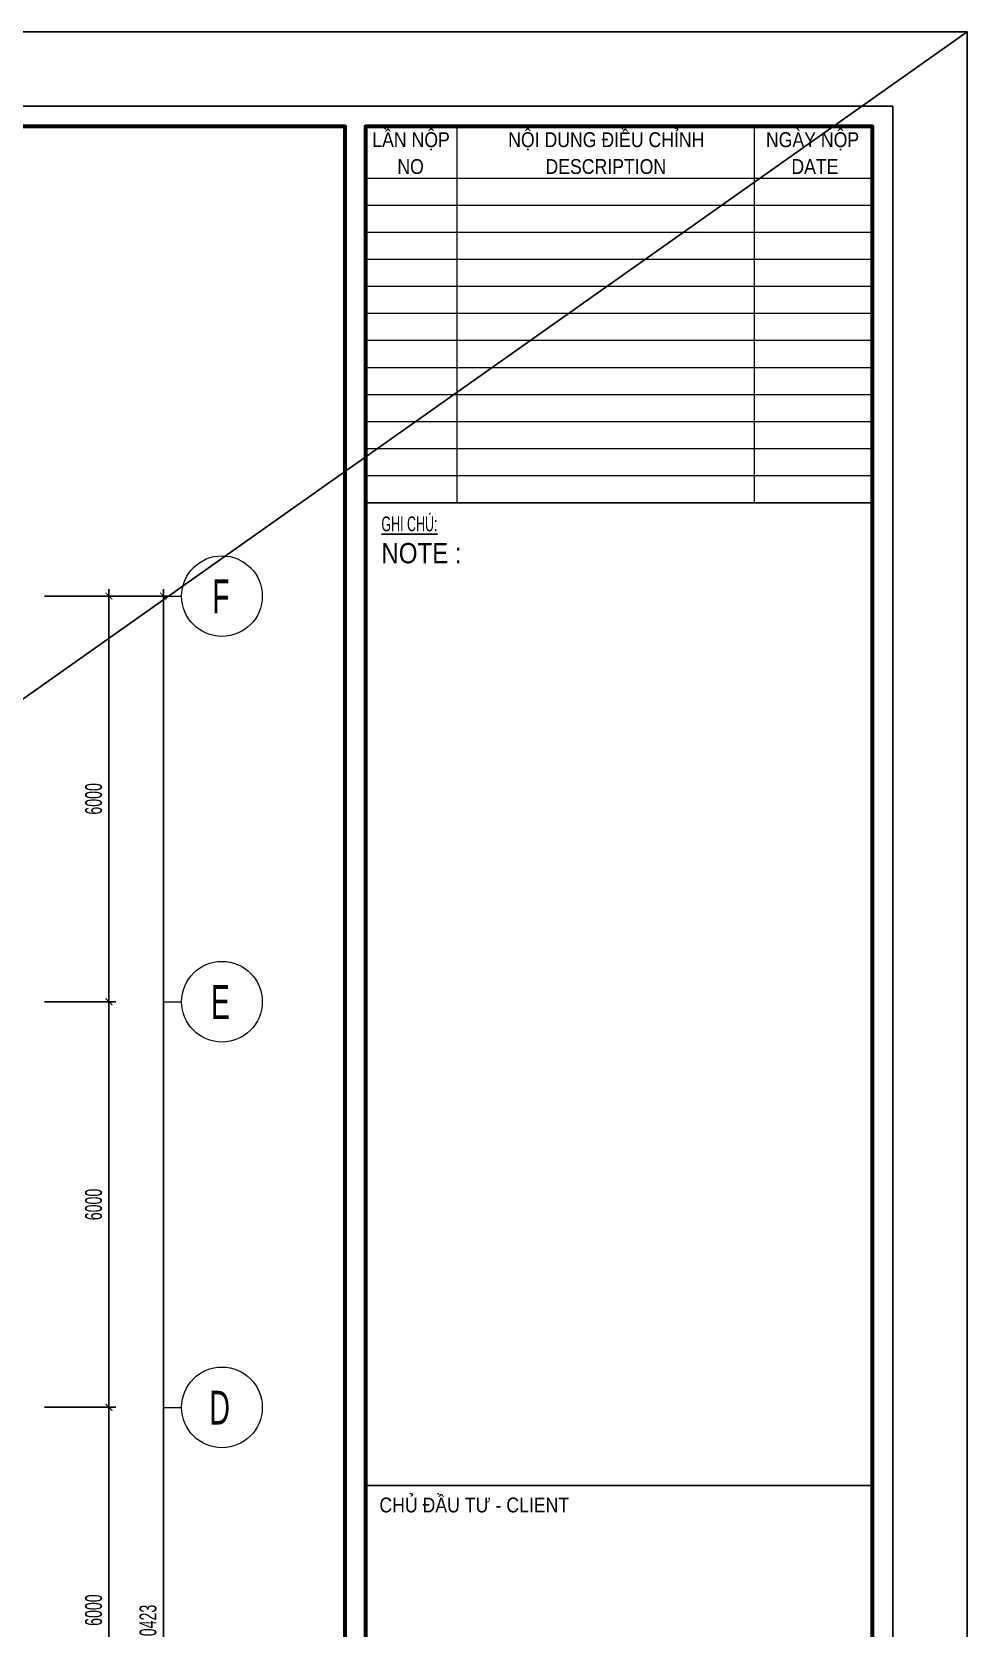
# Model space of a CAD drawing. Header units: millimetres. Extents: x 71 to 1853844, y -54216 to 5184.
# Drawn here: x 1840010 to 1853844, y -18427 to 5184 of the extents above; entities that cross this region are included whole.
import ezdxf

# ---------------------------------------------------------------- set-up
doc = ezdxf.new("R2010")
doc.units = ezdxf.units.MM
doc.header["$LTSCALE"] = 1000
doc.header["$MEASUREMENT"] = 0
doc.header["$PDMODE"] = 3
doc.layers.get('0').update_dxf_attribs({"linetype": 'CONTINUOUS'})
doc.layers.get('Defpoints').update_dxf_attribs({"linetype": 'CONTINUOUS'})
for name, color, linetype in [('CDC -TEXT KHUNG', 7, 'CONTINUOUS'), ('CDC-KHUNGTEN', 7, 'CONTINUOUS'), ('CDC.02.DIM', 1, 'CONTINUOUS'), ('CDC.06.TEXT', 2, 'CONTINUOUS')]:
    doc.layers.add(name, color=color, linetype=linetype)
doc.layers.add('KCS_CHI', color=1, linetype='CONTINUOUS', lineweight=15)
doc.layers.add('KCS_Plotter', color=11, linetype='CONTINUOUS', plot=False)
doc.styles.add('ARIAL', font='arial.ttf', dxfattribs={"width": 0.6})
doc.styles.add('Arial_4', font='arial.ttf', dxfattribs={"width": 0.75, "height": 3})
doc.styles.add('KT CDC', font='arial.ttf', dxfattribs={"width": 0.85, "height": 200})
doc.dimstyles.new('100', dxfattribs={"dimscale": 100, "dimtxt": 2.5, "dimasz": 1, "dimexe": 1, "dimexo": 0, "dimgap": 1, "dimtad": 1, "dimdec": 0, "dimdsep": 46, "dimtxsty": 'ARIAL', "dimblk": 'ARCHTICK', "dimcen": 1, "dimdle": 1, "dimclrd": 1, "dimclre": 1, "dimclrt": 2, "dimadec": 0, "dimazin": 0, "dimtfac": 0.00072, "dimtdec": 0, "dimtix": 1, "dimtmove": 2, "dimatfit": 3, "dimldrblk": 'ARCHTICK', "dimfxl": 1, "dimtolj": 1, "dimarcsym": 0})

# ---------------------------------------------------------------- blocks, each defined once
blk = doc.blocks.new('_ARCHTICK')
at = {"color": 0, "linetype": 'ByBlock', "const_width": 0.15}
blk.add_lwpolyline([(-0.5, -0.5), (0.5, 0.5)], dxfattribs=at)
blk = doc.blocks.new('*D23')
at = {"layer": 'CDC.02.DIM', "color": 1, "lineweight": -2, "transparency": 16777216}
for p, q in [((1841956, -33684), (1841956, -3061)), ((1840196, -3161), (1842056, -3161)), ((1840196, -33584), (1842056, -33584))]:
    blk.add_line(p, q, dxfattribs=at)
at = {"layer": 'Defpoints', "color": 0, "transparency": 16777216}
for p in [(1840196, -3161), (1841956, -3161), (1840196, -33584)]:
    blk.add_point(p, dxfattribs=at)
at = {"layer": 'CDC.02.DIM', "color": 1, "lineweight": -2, "transparency": 16777216, "xscale": 100, "yscale": 100, "zscale": 100}
for p, rotation in [((1841956, -3161), 90), ((1841956, -33584), 270)]:
    blk.add_blockref('_ARCHTICK', p, dxfattribs=dict(at, rotation=rotation))
at = {"layer": 'CDC.02.DIM', "color": 2, "transparency": 16777216, "insert": (1841728, -18373), "char_height": 250, "attachment_point": 5, "rotation": 90, "style": 'ARIAL'}
blk.add_mtext('\\A1;30423', dxfattribs=at)
blk = doc.blocks.new('*D26')
at = {"layer": 'CDC.02.DIM', "color": 1, "lineweight": -2, "transparency": 16777216}
for p, q in [((1841150, -21261), (1841150, -15061)), ((1840196, -15161), (1841250, -15161)), ((1840196, -21161), (1841250, -21161))]:
    blk.add_line(p, q, dxfattribs=at)
at = {"layer": 'Defpoints', "color": 0, "transparency": 16777216}
for p in [(1840196, -15161), (1841150, -15161), (1840196, -21161)]:
    blk.add_point(p, dxfattribs=at)
at = {"layer": 'CDC.02.DIM', "color": 1, "lineweight": -2, "transparency": 16777216, "xscale": 100, "yscale": 100, "zscale": 100}
for p, rotation in [((1841150, -15161), 90), ((1841150, -21161), 270)]:
    blk.add_blockref('_ARCHTICK', p, dxfattribs=dict(at, rotation=rotation))
at = {"layer": 'CDC.02.DIM', "color": 2, "transparency": 16777216, "insert": (1840923, -18161), "char_height": 250, "attachment_point": 5, "rotation": 90, "style": 'ARIAL'}
blk.add_mtext('\\A1;6000', dxfattribs=at)
blk = doc.blocks.new('*D27')
at = {"layer": 'CDC.02.DIM', "color": 1, "lineweight": -2, "transparency": 16777216}
for p, q in [((1840196, -9161), (1841250, -9161)), ((1841150, -15261), (1841150, -9061)), ((1840196, -15161), (1841250, -15161))]:
    blk.add_line(p, q, dxfattribs=at)
at = {"layer": 'Defpoints', "color": 0, "transparency": 16777216}
for p in [(1840196, -9161), (1841150, -9161), (1840196, -15161)]:
    blk.add_point(p, dxfattribs=at)
at = {"layer": 'CDC.02.DIM', "color": 1, "lineweight": -2, "transparency": 16777216, "xscale": 100, "yscale": 100, "zscale": 100}
for p, rotation in [((1841150, -9161), 90), ((1841150, -15161), 270)]:
    blk.add_blockref('_ARCHTICK', p, dxfattribs=dict(at, rotation=rotation))
at = {"layer": 'CDC.02.DIM', "color": 2, "transparency": 16777216, "insert": (1840923, -12161), "char_height": 250, "attachment_point": 5, "rotation": 90, "style": 'ARIAL'}
blk.add_mtext('\\A1;6000', dxfattribs=at)
blk = doc.blocks.new('*D28')
at = {"layer": 'CDC.02.DIM', "color": 1, "lineweight": -2, "transparency": 16777216}
for p, q in [((1841150, -9261), (1841150, -3061)), ((1840196, -3161), (1841250, -3161)), ((1840196, -9161), (1841250, -9161))]:
    blk.add_line(p, q, dxfattribs=at)
at = {"layer": 'Defpoints', "color": 0, "transparency": 16777216}
for p in [(1840196, -3161), (1841150, -3161), (1840196, -9161)]:
    blk.add_point(p, dxfattribs=at)
at = {"layer": 'CDC.02.DIM', "color": 1, "lineweight": -2, "transparency": 16777216, "xscale": 100, "yscale": 100, "zscale": 100}
for p, rotation in [((1841150, -3161), 90), ((1841150, -9161), 270)]:
    blk.add_blockref('_ARCHTICK', p, dxfattribs=dict(at, rotation=rotation))
at = {"layer": 'CDC.02.DIM', "color": 2, "transparency": 16777216, "insert": (1840923, -6161), "char_height": 250, "attachment_point": 5, "rotation": 90, "style": 'ARIAL'}
blk.add_mtext('\\A1;6000', dxfattribs=at)
blk = doc.blocks.new('CDTA1')
at = {"layer": 'CDC-KHUNGTEN', "color": 6, "lineweight": 25}
blk.add_line((0, 90), (-75, 90), dxfattribs=at)
at = {"layer": 'CDC-KHUNGTEN', "color": 6, "style": 'KT CDC', "width": 0.85}
blk.add_text('CHỦ ĐẦU TƯ - CLIENT', height=2.2, dxfattribs=at).set_placement((-72.93, 86))
blk = doc.blocks.new('KHUNG TEN')
at = {"layer": 'CDC-KHUNGTEN', "color": 8, "lineweight": 9}
for p, q in [((76550, 58000), (76550, 52433)), ((80950, 58000), (80950, 52433)), ((82700, 57233), (75200, 57233)), ((82700, 56833), (75200, 56833)), ((82700, 56433), (75200, 56433)), ((82700, 56033), (75200, 56033)), ((82700, 55633), (75200, 55633)), ((82700, 55233), (75200, 55233)), ((82700, 54833), (75200, 54833)), ((82700, 54433), (75200, 54433)), ((82700, 54033), (75200, 54033)), ((82700, 53633), (75200, 53633)), ((82700, 53233), (75200, 53233)), ((82700, 52833), (75200, 52833))]:
    blk.add_line(p, q, dxfattribs=at)
at = {"layer": 'CDC-KHUNGTEN', "color": 6, "lineweight": 25}
blk.add_line((82700, 52433), (75200, 52433), dxfattribs=at)
at = {"layer": 'CDC-KHUNGTEN', "color": 8}
blk.add_lwpolyline([(75096, 1100), (83000, 1100), (83000, 58300), (3000, 58300), (3000, 1100), (75096, 1100)], dxfattribs=at)
at = {"layer": 'CDC-KHUNGTEN', "color": 255, "lineweight": 60}
blk.add_lwpolyline([(74900, 1400), (74900, 58000), (3300, 58000), (3300, 1400), (74900, 1400)], close=True, dxfattribs=at)
blk.add_lwpolyline([(75200, 1400), (82700, 1400), (82700, 58000), (75200, 58000), (75200, 1400)], dxfattribs=at)
at = {"layer": 'Defpoints', "color": 1, "ltscale": 0.2}
blk.add_lwpolyline([(0, 0), (0, 59400), (84100, 59400), (84100, 0), (0, 0)], close=True, dxfattribs=at)
at = {"layer": 'CDC-KHUNGTEN', "xscale": 100, "yscale": 100, "zscale": 100}
blk.add_blockref('CDTA1', (82700, 28900), dxfattribs=at)
at = {"layer": 'CDC -TEXT KHUNG', "color": 7, "style": 'KT CDC', "width": 0.85}
for s, p in [('NO', (75672, 57299)), ('DESCRIPTION', (77863, 57299)), ('DATE', (81501, 57299))]:
    blk.add_text(s, height=220, dxfattribs=at).set_placement(p)
at = {"layer": 'CDC -TEXT KHUNG', "char_height": 220, "attachment_point": 2, "line_spacing_factor": 0.941778, "style": 'KT CDC'}
for s, insert, width in [('LẦN NỘP', (75875, 57916), 1464.22), ('NỘI DUNG ĐIỀU CHỈNH', (78763, 57916), 3699.71), ('NGÀY NỘP', (81814, 57916), 1755.59)]:
    blk.add_mtext(s, dxfattribs=dict(at, insert=insert, width=width))
at = {"layer": 'CDC-KHUNGTEN', "color": 7, "style": 'Arial_4', "width": 0.85}
blk.add_text('NOTE :', height=300, dxfattribs=at).set_placement((75436, 51540))
at = {"layer": 'CDC-KHUNGTEN', "color": 6, "insert": (75436, 52233), "char_height": 220, "width": 1881.96, "attachment_point": 1, "style": 'ARIAL'}
blk.add_mtext('{\\LGHI CHÚ:}', dxfattribs=at)

msp = doc.modelspace()

# ---------------------------------------------------------------- linework, layer by layer
at = {"layer": 'KCS_CHI'}
for p, q in [((1841956, -3162.1), (1842224, -3162.1)), ((1841956, -9162.1), (1842224, -9162.1)), ((1841956, -15162.1), (1842224, -15162.1))]:
    msp.add_line(p, q, dxfattribs=at)
for centre in [(1842820.6, -3162.1), (1842820.6, -9162.1), (1842820.6, -15162.1)]:
    msp.add_circle(centre, 596.6, dxfattribs=at)
at = {"layer": 'KCS_Plotter'}
msp.add_line((1853843.8, 5184), (1769743.8, -54216), dxfattribs=at)

# ---------------------------------------------------------------- block references
at = {"layer": 'CDC.06.TEXT'}
msp.add_blockref('KHUNG TEN', (1769743.8, -54216), dxfattribs=at)

# ---------------------------------------------------------------- texts
at = {"layer": 'CDC.06.TEXT', "style": 'ARIAL', "width": 0.6}
for s, p in [('F', (1842678.4, -3415.9)), ('E', (1842659.4, -9415.9)), ('D', (1842636.9, -15415.9))]:
    msp.add_text(s, height=500, dxfattribs=at).set_placement(p)

# ---------------------------------------------------------------- dimensions: what is measured, and where the dimension line sits
at = {"layer": 'CDC.02.DIM'}
for base, p1, p2, picture, middle in [((1841956, -3161.5), (1840196.1, -33584.3), (1840196.1, -3161.5), '*D23', (1841728.3, -18372.9)), ((1841150.4, -3161.5), (1840196.1, -9161.5), (1840196.1, -3161.5), '*D28', (1840922.7, -6161.5)), ((1841150.4, -9161.5), (1840196.1, -15161.5), (1840196.1, -9161.5), '*D27', (1840922.7, -12161.5)), ((1841150.4, -15161.5), (1840196.1, -21161.5), (1840196.1, -15161.5), '*D26', (1840922.7, -18161.5))]:
    dim = msp.add_linear_dim(base=base, p1=p1, p2=p2, angle=90, dimstyle='100', dxfattribs=at)
    dim.commit()
    dim.dimension.update_dxf_attribs({"geometry": picture, "text_midpoint": middle})

doc.saveas('drawing.dxf')
